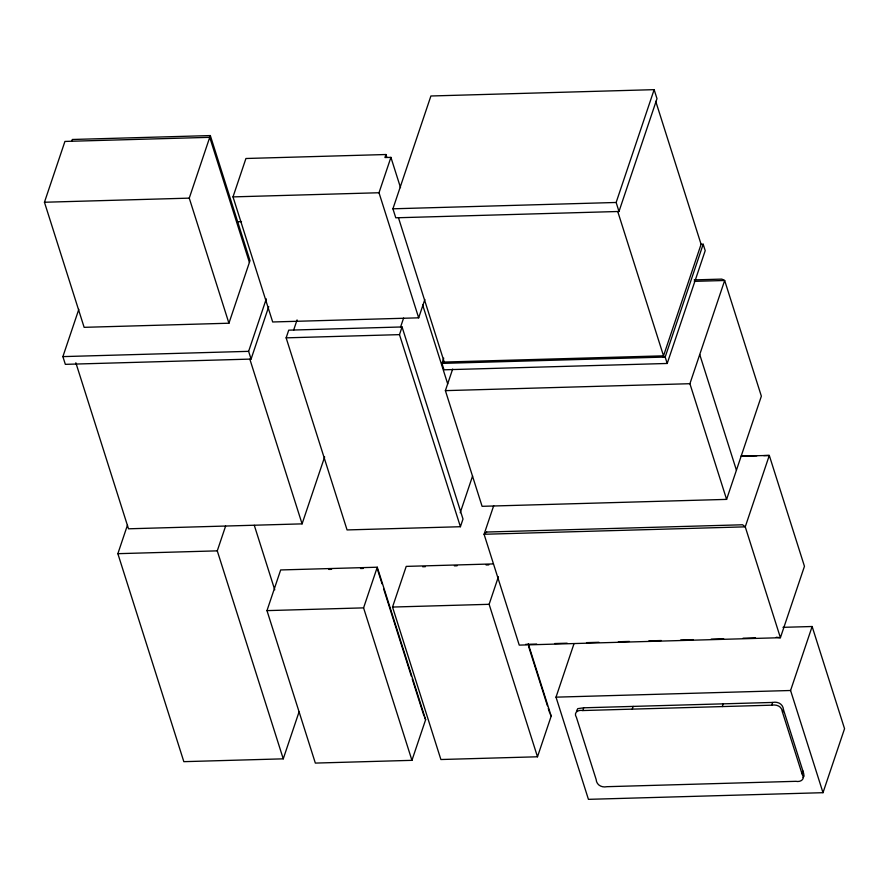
<?xml version="1.0" encoding="UTF-8"?>
<svg xmlns="http://www.w3.org/2000/svg" width="889" height="889" viewBox="0 0 889 889"><rect width="100%" height="100%" fill="white"/><g stroke="black" fill="none" stroke-linecap="round" stroke-linejoin="round"><path stroke-width="1.33" d="M71.731 141.24L72.32 139.484L210.326 135.573L249.998 260.655L228.929 323.218L84.133 327.33L44.45 202.248L64.93 141.429L209.737 137.328L249.409 262.399M268.745 306.605L251.076 359.078L65.341 364.346L62.886 356.611L78.799 309.383M228.929 323.218L189.257 198.136L210.326 135.573M424.853 299.482L418.675 317.829L272.679 321.974L233.007 196.891L245.931 158.498L385.948 154.519L386.759 157.153M299.026 711.989L283.247 758.839L183.834 761.662L117.859 553.68L127.494 525.043M251.076 359.078L248.62 351.344L266.3 298.871M286.136 337.853L288.725 330.163L402.061 326.952L463.002 519.032L460.413 526.721L347.066 529.933L286.136 337.853L399.483 334.631L402.061 326.952M283.247 758.839L217.272 550.858L225.606 526.121M293.57 330.319L297.07 319.918M385.948 154.519L384.926 157.542L390.916 157.375L400.528 187.657M418.675 317.829L379.003 192.746L390.916 157.375M392.916 208.804L430.909 95.99L654.137 89.656L656.993 98.646L618.988 211.471L395.772 217.805L392.916 208.804L616.144 202.47L654.137 89.656M266.978 610.621L280.668 569.949L377.269 567.215L425.642 719.679L411.94 760.339L315.339 763.084L266.978 610.621L363.579 607.876L377.269 567.215M75.843 362.779L128.505 528.799L302.082 523.865L324.641 456.924M400.506 327.263L403.606 318.062M663.094 357.122L701.088 244.297L703.177 244.242L705.21 250.642L667.206 363.468L443.989 369.802L441.955 363.401L443.722 358.145M443.8 363.345L444.233 362.056L398.472 217.783M694.187 279.891L721.801 279.102L724.668 280.491L761.362 396.172L726.602 499.385L482.094 506.319L445.389 390.638L452.657 369.079M528.255 643.825L551.191 716.112L537.489 756.783L440.888 759.517L392.527 607.054L406.217 566.393L493.162 563.926M460.213 512.764L472.604 475.959M493.695 505.708L484.083 534.267L519.243 645.114L780.409 637.702L804.456 566.304L769.296 455.446L741.082 456.057M537.489 756.783L489.128 604.309L498.407 576.761M667.206 363.468L665.172 357.056L703.177 244.242M782.987 627.334L812.135 626.512L844.55 728.702L823.003 792.688L588.429 799.344L556.014 697.154L574.038 643.614M726.602 499.385L689.908 383.704L724.668 280.491L694.276 281.346M582.806 710.544L771.719 705.177C776.408 704.321 781.82 706.166 782.276 711.556L802.234 774.475C805.445 779.342 800.433 782.331 795.877 781.32L606.954 786.687C601.753 787.821 596.508 785.087 596.13 779.442L576.439 717.401C573.227 712.522 578.239 709.533 582.806 710.544L583.729 707.8L772.641 702.443C777.853 701.31 783.087 704.044 783.476 709.689L803.623 773.274L804.045 776.119L803.212 777.497M632.246 709.133L633.168 706.399M722.279 706.577L723.202 703.844M771.719 705.177L772.641 702.443M782.553 712.422L783.476 709.689M823.003 792.688L790.577 690.497L812.135 626.512M801.956 773.597L802.878 770.863M583.729 707.8L577.728 708.655L576.483 711.244M44.45 202.248L189.257 198.136M233.007 196.891L379.003 192.746M237.363 221.728L241.519 221.605M62.886 356.611L248.62 351.344M444.233 362.056L663.527 355.833L617.755 211.56M441.955 363.401L665.172 357.056M445.389 390.638L689.908 383.704M741.659 456.235L756.85 455.801M763.762 455.613L769.296 455.446L745.249 526.844L780.409 637.702L776.297 637.257M117.859 553.68L217.272 550.858M328.819 569.416L331.575 569.338M360.512 568.516L363.268 568.438M422.675 566.749L425.431 566.671M454.368 565.849L457.124 565.771M486.061 564.96L488.817 564.882M392.527 607.054L489.128 604.309M525.577 644.381L536.656 644.058M554.658 643.547L567.126 643.203M586.518 642.647L598.986 642.291M618.377 641.747L629.468 641.425M648.859 640.88L661.327 640.524M680.718 639.969L693.187 639.624M711.189 639.113L723.657 638.758M743.048 638.202L755.517 637.846M556.014 697.154L790.577 690.497M550.069 713.623L551.191 716.112M424.52 717.19L425.642 719.679M655.749 101.346L701.088 244.297M699.732 354.533L736.425 470.214M616.144 202.47L618.988 211.471M422.653 304.927L447.689 383.87M528.566 646.359L547.424 705.777M548.257 708.422L549.513 712.378M399.483 334.631L460.413 526.721M377.469 569.371L382.081 583.895M383.748 589.174L411.396 676.329M412.24 678.974L423.964 715.945M363.579 607.876L411.94 760.339M249.842 359.178L302.082 523.865M254.287 525.31L274.745 589.818M486.661 532.033L484.083 534.267L745.249 526.844L742.593 524.777L486.661 532.033"/></g></svg>
